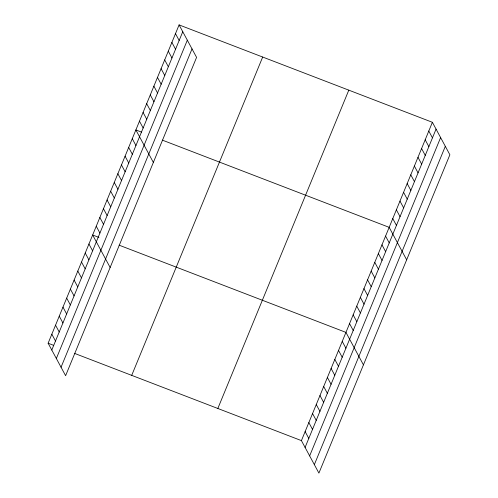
<?xml version="1.0" encoding="UTF-8"?>
<svg xmlns="http://www.w3.org/2000/svg" width="498" height="498" viewBox="0 0 498 498"><rect width="100%" height="100%" fill="white"/><g stroke="black" fill="none" stroke-linecap="round" stroke-linejoin="round"><path stroke-width="0.75" d="M179.093 24.9L196.579 57.382L65.612 375.704L48.119 343.222L179.093 24.9L432.389 122.296L449.881 154.778L318.907 473.1L301.421 440.618L74.588 353.399M51.792 350.032L182.76 31.716M56.349 358.504L187.323 40.182M61.049 367.231L192.023 48.91M131.709 375.361L262.683 57.04M217.831 408.478L348.799 90.157M301.421 440.618L432.389 122.296M305.087 447.434L436.061 129.113M309.65 455.9L440.618 137.585M314.35 464.628L445.318 146.312M141.444 132.088L135.873 129.947L153.359 162.429M162.342 140.125L389.168 227.343L406.661 259.825M98.921 237.403L92.653 234.994L110.139 267.47M119.122 245.172L345.948 332.39L363.44 364.872M48.119 343.222L53.691 345.363M428.79 131.055L432.457 137.865M425.186 139.807L428.859 146.624M421.588 148.56L425.255 155.376M417.984 157.312L421.65 164.128M414.38 166.071L418.052 172.881M410.782 174.823L414.448 181.639M407.177 183.575L410.85 190.392M403.579 192.328L407.246 199.144M399.975 201.08L403.648 207.896M396.371 209.839L400.043 216.649M392.773 218.591L396.439 225.407M385.57 236.096L389.237 242.912M381.966 244.854L385.639 251.664M378.368 253.607L382.034 260.423M374.764 262.359L378.43 269.175M371.159 271.111L374.832 277.928M367.561 279.87L371.228 286.68M363.957 288.622L367.63 295.439M360.359 297.374L364.026 304.191M356.755 306.127L360.421 312.943M353.15 314.879L356.823 321.696M349.552 323.638L353.219 330.448M342.238 341.41L345.911 348.226M175.489 33.652L179.162 40.469M338.528 350.43L342.194 357.24M171.885 42.405L175.557 49.221M334.818 359.444L338.484 366.26M168.287 51.163L171.953 57.973M331.108 368.464L334.774 375.28M164.682 59.916L168.355 66.732M161.084 68.668L164.751 75.484M327.398 377.484L331.064 384.3M157.48 77.42L161.153 84.237M323.688 386.504L327.354 393.32M153.882 86.179L157.549 92.989M319.971 395.524L323.644 402.34M150.278 94.931L153.944 101.748M316.261 404.544L319.934 411.354M146.673 103.684L150.346 110.5M312.551 413.564L316.224 420.374M143.075 112.436L146.742 119.252M308.841 422.578L312.514 429.394M139.471 121.195L143.144 128.005M305.131 431.598L308.797 438.414M132.269 138.699L135.935 145.516M128.665 147.452L132.337 154.268M125.066 156.204L128.733 163.02M121.462 164.963L125.135 171.773M117.864 173.715L121.531 180.531M114.26 182.467L117.933 189.284M110.656 191.22L114.328 198.036M107.058 199.978L110.724 206.788M103.453 208.73L107.126 215.547M99.855 217.483L103.522 224.299M96.251 226.235L99.924 233.052M88.937 244.008L92.609 250.824M85.226 253.028L88.899 259.844M81.516 262.048L85.189 268.864M77.806 271.068L81.479 277.884M74.096 280.088L77.763 286.904M70.386 289.108L74.053 295.918M66.676 298.121L70.343 304.938M62.966 307.142L66.632 313.958M59.25 316.162L62.922 322.978M55.539 325.182L59.212 331.998M51.829 334.202L55.502 341.018"/></g></svg>
